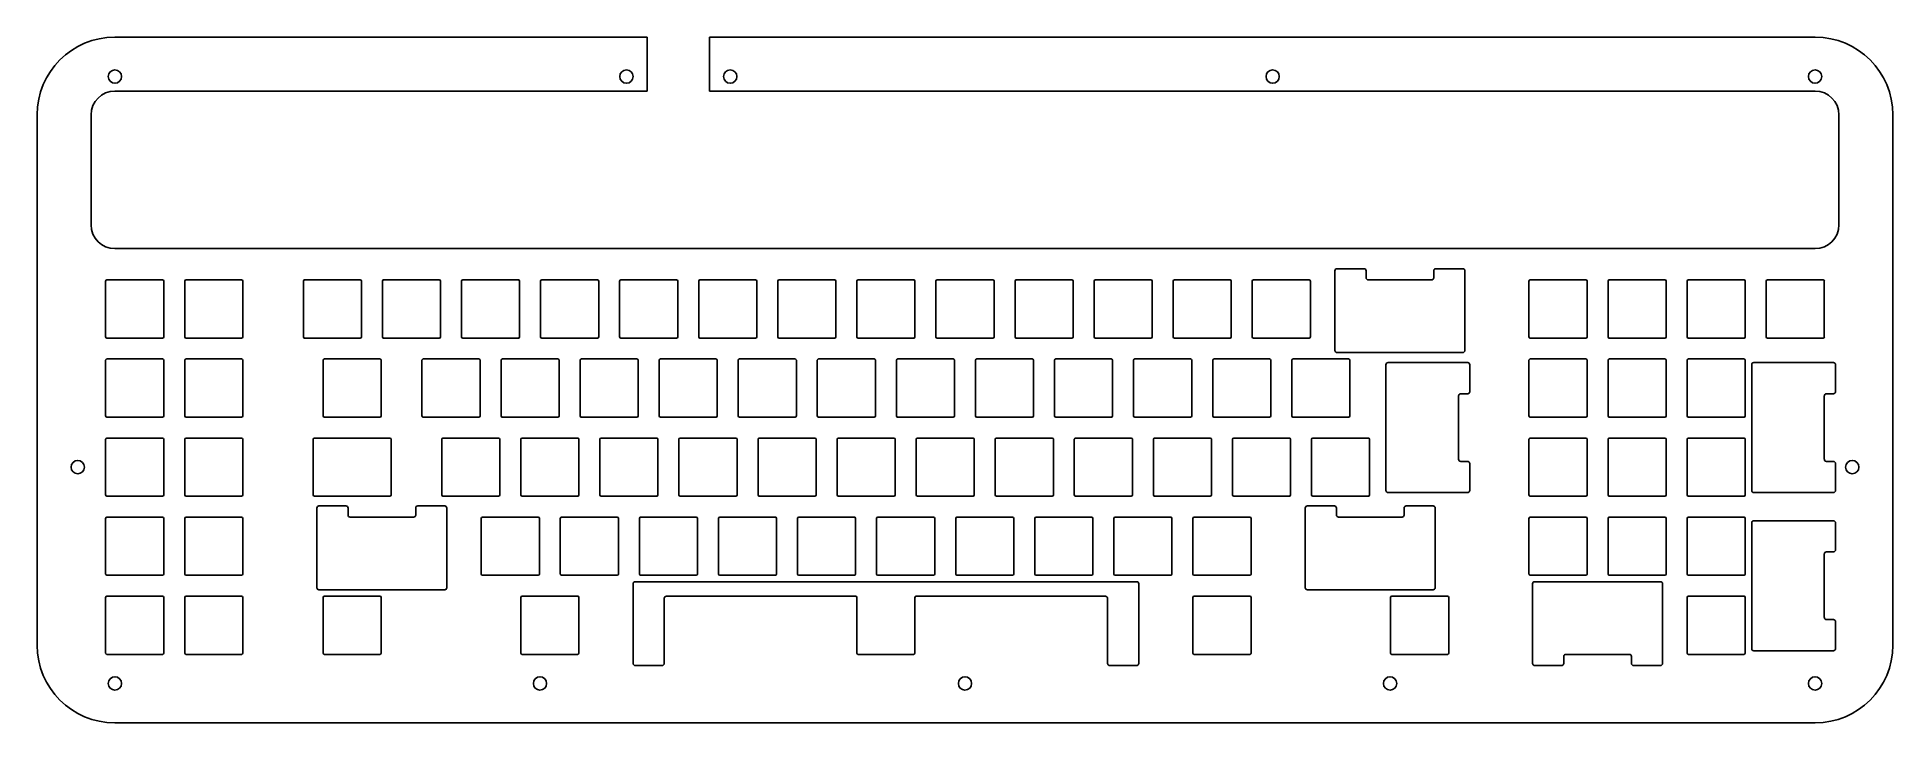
# Model space of a CAD drawing. Extents: x -14 to 433, y -109 to 56.
import ezdxf

# ---------------------------------------------------------------- set-up
doc = ezdxf.new("R2010")
doc.units = 0

msp = doc.modelspace()

# ---------------------------------------------------------------- linework, layer by layer
at = {"layer": '5mm switch plate', "color": 0}
for points in [[(132.99, 55.96), (4.76, 55.96)], [(132.99, 42.96), (132.99, 55.96)], [(147.99, 42.96), (147.99, 55.96)], [(147.99, 55.96), (414.34, 55.96)], [(4.76, 42.96), (132.99, 42.96)], [(147.99, 42.96), (414.34, 42.96)], [(-13.99, 37.21), (-13.99, -90.49)], [(-0.99, 10.75), (-0.99, 37.21)], [(420.09, 10.75), (420.09, 37.21)], [(433.09, -90.49), (433.09, 37.21)], [(414.34, 5), (4.76, 5)], [(4.76, -109.24), (414.34, -109.24)]]:
    msp.add_lwpolyline(points, dxfattribs=at)
for centre, radius, start, end in [((4.76, 37.21), 18.75, 90, -180), ((414.34, 37.21), 18.75, 0, 90), ((4.76, 37.21), 5.75, 90, -180), ((414.34, 37.21), 5.75, 0, 90), ((4.76, 10.75), 5.75, 180, -90), ((414.34, 10.75), 5.75, -90, 0), ((4.76, -90.49), 18.75, -180, -90), ((414.34, -90.49), 18.75, -90, 0)]:
    msp.add_arc(centre, radius, start, end, dxfattribs=at)
at = {"layer": 'backspace', "color": 0}
for points in [[(306.18, -2.02), (306.18, -0.33)], [(306.68, -2.53), (321.98, -2.53)], [(322.48, -2.02), (322.48, -0.33)], [(299.18, -20.03), (329.48, -20.03)]]:
    msp.add_lwpolyline(points, dxfattribs=at)
at = {"layer": 'capslock', "color": 0}
for points in [[(52.53, -54.33), (52.53, -40.93)], [(52.83, -40.62), (70.99, -40.62)], [(71.29, -40.93), (71.29, -54.33)], [(70.99, -54.62), (52.83, -54.62)]]:
    msp.add_lwpolyline(points, dxfattribs=at)
for centre, start, end in [((52.83, -40.93), 90, -180), ((70.99, -40.93), 0, 90), ((52.83, -54.33), -180, -90), ((70.99, -54.33), -90, 0)]:
    msp.add_arc(centre, 0.3, start, end, dxfattribs=at)
at = {"layer": 'enter', "color": 0}
for points in [[(310.97, -22.95), (310.97, -53.25)], [(328.47, -30.45), (328.47, -45.75)], [(328.97, -29.95), (330.67, -29.95)], [(328.97, -46.25), (330.67, -46.25)]]:
    msp.add_lwpolyline(points, dxfattribs=at)
at = {"layer": 'enter001', "color": 0}
for points in [[(399.08, -61.05), (399.08, -91.35)], [(416.57, -68.55), (416.57, -83.85)], [(417.08, -68.05), (418.78, -68.05)], [(417.08, -84.35), (418.78, -84.35)]]:
    msp.add_lwpolyline(points, dxfattribs=at)
at = {"layer": 'Group', "color": 0}
for points in [[(2.52, -16.23), (2.52, -2.83)], [(2.82, -2.53), (16.22, -2.53)], [(16.52, -2.83), (16.52, -16.23)], [(16.22, -16.53), (2.82, -16.53)]]:
    msp.add_lwpolyline(points, dxfattribs=at)
for centre, start, end in [((2.82, -2.83), 90, -180), ((16.22, -2.83), 0, 90), ((2.82, -16.23), -180, -90), ((16.22, -16.23), -90, 0)]:
    msp.add_arc(centre, 0.3, start, end, dxfattribs=at)
at = {"layer": 'Group002', "color": 0}
for points in [[(21.57, -16.23), (21.57, -2.83)], [(21.88, -2.53), (35.27, -2.53)], [(35.58, -2.83), (35.58, -16.23)], [(35.27, -16.53), (21.88, -16.53)]]:
    msp.add_lwpolyline(points, dxfattribs=at)
for centre, start, end in [((21.88, -2.83), 90, -180), ((35.27, -2.83), 0, 90), ((21.88, -16.23), -180, -90), ((35.27, -16.23), -90, 0)]:
    msp.add_arc(centre, 0.3, start, end, dxfattribs=at)
at = {"layer": 'Group003', "color": 0}
for points in [[(2.52, -35.27), (2.52, -21.88)], [(2.82, -21.57), (16.22, -21.57)], [(16.52, -21.88), (16.52, -35.27)], [(16.22, -35.58), (2.82, -35.58)]]:
    msp.add_lwpolyline(points, dxfattribs=at)
for centre, start, end in [((2.82, -21.88), 90, -180), ((16.22, -21.88), 0, 90), ((2.82, -35.27), -180, -90), ((16.22, -35.27), -90, 0)]:
    msp.add_arc(centre, 0.3, start, end, dxfattribs=at)
at = {"layer": 'Group004', "color": 0}
for points in [[(21.57, -35.27), (21.57, -21.88)], [(21.88, -21.57), (35.27, -21.57)], [(35.58, -21.88), (35.58, -35.27)], [(35.27, -35.58), (21.88, -35.58)]]:
    msp.add_lwpolyline(points, dxfattribs=at)
for centre, start, end in [((21.88, -21.88), 90, -180), ((35.27, -21.88), 0, 90), ((21.88, -35.27), -180, -90), ((35.27, -35.27), -90, 0)]:
    msp.add_arc(centre, 0.3, start, end, dxfattribs=at)
at = {"layer": 'Group005', "color": 0}
for points in [[(2.52, -54.33), (2.52, -40.93)], [(2.82, -40.62), (16.22, -40.62)], [(16.52, -40.93), (16.52, -54.33)], [(16.22, -54.62), (2.82, -54.62)]]:
    msp.add_lwpolyline(points, dxfattribs=at)
for centre, start, end in [((2.82, -40.93), 90, -180), ((16.22, -40.93), 0, 90), ((2.82, -54.33), -180, -90), ((16.22, -54.33), -90, 0)]:
    msp.add_arc(centre, 0.3, start, end, dxfattribs=at)
at = {"layer": 'Group006', "color": 0}
for points in [[(21.57, -54.33), (21.57, -40.93)], [(21.88, -40.62), (35.27, -40.62)], [(35.58, -40.93), (35.58, -54.33)], [(35.27, -54.62), (21.88, -54.62)]]:
    msp.add_lwpolyline(points, dxfattribs=at)
for centre, start, end in [((21.88, -40.93), 90, -180), ((35.27, -40.93), 0, 90), ((21.88, -54.33), -180, -90), ((35.27, -54.33), -90, 0)]:
    msp.add_arc(centre, 0.3, start, end, dxfattribs=at)
at = {"layer": 'Group007', "color": 0}
for points in [[(2.52, -73.38), (2.52, -59.98)], [(2.82, -59.68), (16.22, -59.68)], [(16.52, -59.98), (16.52, -73.38)], [(16.22, -73.68), (2.82, -73.68)]]:
    msp.add_lwpolyline(points, dxfattribs=at)
for centre, start, end in [((2.82, -59.98), 90, -180), ((16.22, -59.98), 0, 90), ((2.82, -73.38), -180, -90), ((16.22, -73.38), -90, 0)]:
    msp.add_arc(centre, 0.3, start, end, dxfattribs=at)
at = {"layer": 'Group008', "color": 0}
for points in [[(21.57, -73.38), (21.57, -59.98)], [(21.88, -59.68), (35.27, -59.68)], [(35.58, -59.98), (35.58, -73.38)], [(35.27, -73.68), (21.88, -73.68)]]:
    msp.add_lwpolyline(points, dxfattribs=at)
for centre, start, end in [((21.88, -59.98), 90, -180), ((35.27, -59.98), 0, 90), ((21.88, -73.38), -180, -90), ((35.27, -73.38), -90, 0)]:
    msp.add_arc(centre, 0.3, start, end, dxfattribs=at)
at = {"layer": 'Group009', "color": 0}
for points in [[(2.52, -92.43), (2.52, -79.03)], [(2.82, -78.73), (16.22, -78.73)], [(16.52, -79.03), (16.52, -92.43)], [(16.22, -92.73), (2.82, -92.73)]]:
    msp.add_lwpolyline(points, dxfattribs=at)
for centre, start, end in [((2.82, -79.03), 90, -180), ((16.22, -79.03), 0, 90), ((2.82, -92.43), -180, -90), ((16.22, -92.43), -90, 0)]:
    msp.add_arc(centre, 0.3, start, end, dxfattribs=at)
at = {"layer": 'Group010', "color": 0}
for points in [[(21.57, -92.43), (21.57, -79.03)], [(21.88, -78.73), (35.27, -78.73)], [(35.58, -79.03), (35.58, -92.43)], [(35.27, -92.73), (21.88, -92.73)]]:
    msp.add_lwpolyline(points, dxfattribs=at)
for centre, start, end in [((21.88, -79.03), 90, -180), ((35.27, -79.03), 0, 90), ((21.88, -92.43), -180, -90), ((35.27, -92.43), -90, 0)]:
    msp.add_arc(centre, 0.3, start, end, dxfattribs=at)
at = {"layer": 'Group012', "color": 0}
for points in [[(50.15, -16.23), (50.15, -2.83)], [(50.45, -2.53), (63.85, -2.53)], [(64.15, -2.83), (64.15, -16.23)], [(63.85, -16.53), (50.45, -16.53)]]:
    msp.add_lwpolyline(points, dxfattribs=at)
for centre, start, end in [((50.45, -2.83), 90, -180), ((63.85, -2.83), 0, 90), ((50.45, -16.23), -180, -90), ((63.85, -16.23), -90, 0)]:
    msp.add_arc(centre, 0.3, start, end, dxfattribs=at)
at = {"layer": 'Group013', "color": 0}
for points in [[(69.2, -16.23), (69.2, -2.83)], [(69.5, -2.53), (82.9, -2.53)], [(83.2, -2.83), (83.2, -16.23)], [(82.9, -16.53), (69.5, -16.53)]]:
    msp.add_lwpolyline(points, dxfattribs=at)
for centre, start, end in [((69.5, -2.83), 90, -180), ((82.9, -2.83), 0, 90), ((69.5, -16.23), -180, -90), ((82.9, -16.23), -90, 0)]:
    msp.add_arc(centre, 0.3, start, end, dxfattribs=at)
at = {"layer": 'Group014', "color": 0}
for points in [[(88.25, -16.23), (88.25, -2.83)], [(88.55, -2.53), (101.95, -2.53)], [(102.25, -2.83), (102.25, -16.23)], [(101.95, -16.53), (88.55, -16.53)]]:
    msp.add_lwpolyline(points, dxfattribs=at)
for centre, start, end in [((88.55, -2.83), 90, -180), ((101.95, -2.83), 0, 90), ((88.55, -16.23), -180, -90), ((101.95, -16.23), -90, 0)]:
    msp.add_arc(centre, 0.3, start, end, dxfattribs=at)
at = {"layer": 'Group015', "color": 0}
for points in [[(107.3, -16.23), (107.3, -2.83)], [(107.6, -2.53), (121, -2.53)], [(121.3, -2.83), (121.3, -16.23)], [(121, -16.53), (107.6, -16.53)]]:
    msp.add_lwpolyline(points, dxfattribs=at)
for centre, start, end in [((107.6, -2.83), 90, -180), ((121, -2.83), 0, 90), ((107.6, -16.23), -180, -90), ((121, -16.23), -90, 0)]:
    msp.add_arc(centre, 0.3, start, end, dxfattribs=at)
at = {"layer": 'Group016', "color": 0}
for points in [[(126.35, -16.23), (126.35, -2.83)], [(126.65, -2.53), (140.05, -2.53)], [(140.35, -2.83), (140.35, -16.23)], [(140.05, -16.53), (126.65, -16.53)]]:
    msp.add_lwpolyline(points, dxfattribs=at)
for centre, start, end in [((126.65, -2.83), 90, -180), ((140.05, -2.83), 0, 90), ((126.65, -16.23), -180, -90), ((140.05, -16.23), -90, 0)]:
    msp.add_arc(centre, 0.3, start, end, dxfattribs=at)
at = {"layer": 'Group017', "color": 0}
for points in [[(145.4, -16.23), (145.4, -2.83)], [(145.7, -2.53), (159.1, -2.53)], [(159.4, -2.83), (159.4, -16.23)], [(159.1, -16.53), (145.7, -16.53)]]:
    msp.add_lwpolyline(points, dxfattribs=at)
for centre, start, end in [((145.7, -2.83), 90, -180), ((159.1, -2.83), 0, 90), ((145.7, -16.23), -180, -90), ((159.1, -16.23), -90, 0)]:
    msp.add_arc(centre, 0.3, start, end, dxfattribs=at)
at = {"layer": 'Group018', "color": 0}
for points in [[(164.45, -16.23), (164.45, -2.83)], [(164.75, -2.53), (178.15, -2.53)], [(178.45, -2.83), (178.45, -16.23)], [(178.15, -16.53), (164.75, -16.53)]]:
    msp.add_lwpolyline(points, dxfattribs=at)
for centre, start, end in [((164.75, -2.83), 90, -180), ((178.15, -2.83), 0, 90), ((164.75, -16.23), -180, -90), ((178.15, -16.23), -90, 0)]:
    msp.add_arc(centre, 0.3, start, end, dxfattribs=at)
at = {"layer": 'Group019', "color": 0}
for points in [[(183.5, -16.23), (183.5, -2.83)], [(183.8, -2.53), (197.2, -2.53)], [(197.5, -2.83), (197.5, -16.23)], [(197.2, -16.53), (183.8, -16.53)]]:
    msp.add_lwpolyline(points, dxfattribs=at)
for centre, start, end in [((183.8, -2.83), 90, -180), ((197.2, -2.83), 0, 90), ((183.8, -16.23), -180, -90), ((197.2, -16.23), -90, 0)]:
    msp.add_arc(centre, 0.3, start, end, dxfattribs=at)
at = {"layer": 'Group020', "color": 0}
for points in [[(202.55, -16.23), (202.55, -2.83)], [(202.85, -2.53), (216.25, -2.53)], [(216.55, -2.83), (216.55, -16.23)], [(216.25, -16.53), (202.85, -16.53)]]:
    msp.add_lwpolyline(points, dxfattribs=at)
for centre, start, end in [((202.85, -2.83), 90, -180), ((216.25, -2.83), 0, 90), ((202.85, -16.23), -180, -90), ((216.25, -16.23), -90, 0)]:
    msp.add_arc(centre, 0.3, start, end, dxfattribs=at)
at = {"layer": 'Group021', "color": 0}
for points in [[(221.6, -16.23), (221.6, -2.83)], [(221.9, -2.53), (235.3, -2.53)], [(235.6, -2.83), (235.6, -16.23)], [(235.3, -16.53), (221.9, -16.53)]]:
    msp.add_lwpolyline(points, dxfattribs=at)
for centre, start, end in [((221.9, -2.83), 90, -180), ((235.3, -2.83), 0, 90), ((221.9, -16.23), -180, -90), ((235.3, -16.23), -90, 0)]:
    msp.add_arc(centre, 0.3, start, end, dxfattribs=at)
at = {"layer": 'Group022', "color": 0}
for points in [[(240.65, -16.23), (240.65, -2.83)], [(240.95, -2.53), (254.35, -2.53)], [(254.65, -2.83), (254.65, -16.23)], [(254.35, -16.53), (240.95, -16.53)]]:
    msp.add_lwpolyline(points, dxfattribs=at)
for centre, start, end in [((240.95, -2.83), 90, -180), ((254.35, -2.83), 0, 90), ((240.95, -16.23), -180, -90), ((254.35, -16.23), -90, 0)]:
    msp.add_arc(centre, 0.3, start, end, dxfattribs=at)
at = {"layer": 'Group023', "color": 0}
for points in [[(259.7, -16.23), (259.7, -2.83)], [(260, -2.53), (273.4, -2.53)], [(273.7, -2.83), (273.7, -16.23)], [(273.4, -16.53), (260, -16.53)]]:
    msp.add_lwpolyline(points, dxfattribs=at)
for centre, start, end in [((260, -2.83), 90, -180), ((273.4, -2.83), 0, 90), ((260, -16.23), -180, -90), ((273.4, -16.23), -90, 0)]:
    msp.add_arc(centre, 0.3, start, end, dxfattribs=at)
at = {"layer": 'Group024', "color": 0}
for points in [[(278.75, -16.23), (278.75, -2.83)], [(279.05, -2.53), (292.45, -2.53)], [(292.75, -2.83), (292.75, -16.23)], [(292.45, -16.53), (279.05, -16.53)]]:
    msp.add_lwpolyline(points, dxfattribs=at)
for centre, start, end in [((279.05, -2.83), 90, -180), ((292.45, -2.83), 0, 90), ((279.05, -16.23), -180, -90), ((292.45, -16.23), -90, 0)]:
    msp.add_arc(centre, 0.3, start, end, dxfattribs=at)
at = {"layer": 'Group028', "color": 0}
for points in [[(54.91, -35.27), (54.91, -21.88)], [(55.21, -21.57), (68.61, -21.57)], [(68.91, -21.88), (68.91, -35.27)], [(68.61, -35.58), (55.21, -35.58)]]:
    msp.add_lwpolyline(points, dxfattribs=at)
for centre, start, end in [((55.21, -21.88), 90, -180), ((68.61, -21.88), 0, 90), ((55.21, -35.27), -180, -90), ((68.61, -35.27), -90, 0)]:
    msp.add_arc(centre, 0.3, start, end, dxfattribs=at)
at = {"layer": 'Group029', "color": 0}
for points in [[(78.72, -35.27), (78.72, -21.88)], [(79.03, -21.57), (92.42, -21.57)], [(92.73, -21.88), (92.73, -35.27)], [(92.42, -35.58), (79.03, -35.58)]]:
    msp.add_lwpolyline(points, dxfattribs=at)
for centre, start, end in [((79.03, -21.88), 90, -180), ((92.42, -21.88), 0, 90), ((79.03, -35.27), -180, -90), ((92.42, -35.27), -90, 0)]:
    msp.add_arc(centre, 0.3, start, end, dxfattribs=at)
at = {"layer": 'Group030', "color": 0}
for points in [[(97.77, -35.27), (97.77, -21.88)], [(98.08, -21.57), (111.47, -21.57)], [(111.78, -21.88), (111.78, -35.27)], [(111.47, -35.58), (98.08, -35.58)]]:
    msp.add_lwpolyline(points, dxfattribs=at)
for centre, start, end in [((98.08, -21.88), 90, -180), ((111.47, -21.88), 0, 90), ((98.08, -35.27), -180, -90), ((111.47, -35.27), -90, 0)]:
    msp.add_arc(centre, 0.3, start, end, dxfattribs=at)
at = {"layer": 'Group031', "color": 0}
for points in [[(116.82, -35.27), (116.82, -21.88)], [(117.12, -21.57), (130.52, -21.57)], [(130.82, -21.88), (130.82, -35.27)], [(130.52, -35.58), (117.12, -35.58)]]:
    msp.add_lwpolyline(points, dxfattribs=at)
for centre, start, end in [((117.12, -21.88), 90, -180), ((130.52, -21.88), 0, 90), ((117.12, -35.27), -180, -90), ((130.52, -35.27), -90, 0)]:
    msp.add_arc(centre, 0.3, start, end, dxfattribs=at)
at = {"layer": 'Group032', "color": 0}
for points in [[(135.88, -35.27), (135.88, -21.88)], [(136.18, -21.57), (149.57, -21.57)], [(149.88, -21.88), (149.88, -35.27)], [(149.57, -35.58), (136.18, -35.58)]]:
    msp.add_lwpolyline(points, dxfattribs=at)
for centre, start, end in [((136.18, -21.88), 90, -180), ((149.57, -21.88), 0, 90), ((136.18, -35.27), -180, -90), ((149.57, -35.27), -90, 0)]:
    msp.add_arc(centre, 0.3, start, end, dxfattribs=at)
at = {"layer": 'Group033', "color": 0}
for points in [[(154.92, -35.27), (154.92, -21.88)], [(155.22, -21.57), (168.62, -21.57)], [(168.92, -21.88), (168.92, -35.27)], [(168.62, -35.58), (155.22, -35.58)]]:
    msp.add_lwpolyline(points, dxfattribs=at)
for centre, start, end in [((155.22, -21.88), 90, -180), ((168.62, -21.88), 0, 90), ((155.22, -35.27), -180, -90), ((168.62, -35.27), -90, 0)]:
    msp.add_arc(centre, 0.3, start, end, dxfattribs=at)
at = {"layer": 'Group034', "color": 0}
for points in [[(173.97, -35.27), (173.97, -21.88)], [(174.27, -21.57), (187.67, -21.57)], [(187.97, -21.88), (187.97, -35.27)], [(187.67, -35.58), (174.27, -35.58)]]:
    msp.add_lwpolyline(points, dxfattribs=at)
for centre, start, end in [((174.27, -21.88), 90, -180), ((187.67, -21.88), 0, 90), ((174.27, -35.27), -180, -90), ((187.67, -35.27), -90, 0)]:
    msp.add_arc(centre, 0.3, start, end, dxfattribs=at)
at = {"layer": 'Group035', "color": 0}
for points in [[(193.02, -35.27), (193.02, -21.88)], [(193.32, -21.57), (206.72, -21.57)], [(207.02, -21.88), (207.02, -35.27)], [(206.72, -35.58), (193.32, -35.58)]]:
    msp.add_lwpolyline(points, dxfattribs=at)
for centre, start, end in [((193.32, -21.88), 90, -180), ((206.72, -21.88), 0, 90), ((193.32, -35.27), -180, -90), ((206.72, -35.27), -90, 0)]:
    msp.add_arc(centre, 0.3, start, end, dxfattribs=at)
at = {"layer": 'Group036', "color": 0}
for points in [[(212.07, -35.27), (212.07, -21.88)], [(212.37, -21.57), (225.77, -21.57)], [(226.07, -21.88), (226.07, -35.27)], [(225.77, -35.58), (212.37, -35.58)]]:
    msp.add_lwpolyline(points, dxfattribs=at)
for centre, start, end in [((212.37, -21.88), 90, -180), ((225.77, -21.88), 0, 90), ((212.37, -35.27), -180, -90), ((225.77, -35.27), -90, 0)]:
    msp.add_arc(centre, 0.3, start, end, dxfattribs=at)
at = {"layer": 'Group037', "color": 0}
for points in [[(231.12, -35.27), (231.12, -21.88)], [(231.42, -21.57), (244.82, -21.57)], [(245.12, -21.88), (245.12, -35.27)], [(244.82, -35.58), (231.42, -35.58)]]:
    msp.add_lwpolyline(points, dxfattribs=at)
for centre, start, end in [((231.42, -21.88), 90, -180), ((244.82, -21.88), 0, 90), ((231.42, -35.27), -180, -90), ((244.82, -35.27), -90, 0)]:
    msp.add_arc(centre, 0.3, start, end, dxfattribs=at)
at = {"layer": 'Group038', "color": 0}
for points in [[(250.17, -35.27), (250.17, -21.88)], [(250.47, -21.57), (263.87, -21.57)], [(264.17, -21.88), (264.17, -35.27)], [(263.87, -35.58), (250.47, -35.58)]]:
    msp.add_lwpolyline(points, dxfattribs=at)
for centre, start, end in [((250.47, -21.88), 90, -180), ((263.87, -21.88), 0, 90), ((250.47, -35.27), -180, -90), ((263.87, -35.27), -90, 0)]:
    msp.add_arc(centre, 0.3, start, end, dxfattribs=at)
at = {"layer": 'Group039', "color": 0}
for points in [[(269.22, -35.27), (269.22, -21.88)], [(269.52, -21.57), (282.92, -21.57)], [(283.22, -21.88), (283.22, -35.27)], [(282.92, -35.58), (269.52, -35.58)]]:
    msp.add_lwpolyline(points, dxfattribs=at)
for centre, start, end in [((269.52, -21.88), 90, -180), ((282.92, -21.88), 0, 90), ((269.52, -35.27), -180, -90), ((282.92, -35.27), -90, 0)]:
    msp.add_arc(centre, 0.3, start, end, dxfattribs=at)
at = {"layer": 'Group040', "color": 0}
for points in [[(288.27, -35.27), (288.27, -21.88)], [(288.57, -21.57), (301.97, -21.57)], [(302.27, -21.88), (302.27, -35.27)], [(301.97, -35.58), (288.57, -35.58)]]:
    msp.add_lwpolyline(points, dxfattribs=at)
for centre, start, end in [((288.57, -21.88), 90, -180), ((301.97, -21.88), 0, 90), ((288.57, -35.27), -180, -90), ((301.97, -35.27), -90, 0)]:
    msp.add_arc(centre, 0.3, start, end, dxfattribs=at)
at = {"layer": 'Group041', "color": 0}
for points in [[(293.04, -54.33), (293.04, -40.93)], [(293.34, -40.62), (306.74, -40.62)], [(307.04, -40.93), (307.04, -54.33)], [(306.74, -54.62), (293.34, -54.62)]]:
    msp.add_lwpolyline(points, dxfattribs=at)
for centre, start, end in [((293.34, -40.93), 90, -180), ((306.74, -40.93), 0, 90), ((293.34, -54.33), -180, -90), ((306.74, -54.33), -90, 0)]:
    msp.add_arc(centre, 0.3, start, end, dxfattribs=at)
at = {"layer": 'Group044', "color": 0}
for points in [[(83.49, -54.33), (83.49, -40.93)], [(83.79, -40.62), (97.19, -40.62)], [(97.49, -40.93), (97.49, -54.33)], [(97.19, -54.62), (83.79, -54.62)]]:
    msp.add_lwpolyline(points, dxfattribs=at)
for centre, start, end in [((83.79, -40.93), 90, -180), ((97.19, -40.93), 0, 90), ((83.79, -54.33), -180, -90), ((97.19, -54.33), -90, 0)]:
    msp.add_arc(centre, 0.3, start, end, dxfattribs=at)
at = {"layer": 'Group045', "color": 0}
for points in [[(102.54, -54.33), (102.54, -40.93)], [(102.84, -40.62), (116.24, -40.62)], [(116.54, -40.93), (116.54, -54.33)], [(116.24, -54.62), (102.84, -54.62)]]:
    msp.add_lwpolyline(points, dxfattribs=at)
for centre, start, end in [((102.84, -40.93), 90, -180), ((116.24, -40.93), 0, 90), ((102.84, -54.33), -180, -90), ((116.24, -54.33), -90, 0)]:
    msp.add_arc(centre, 0.3, start, end, dxfattribs=at)
at = {"layer": 'Group046', "color": 0}
for points in [[(121.59, -54.33), (121.59, -40.93)], [(121.89, -40.62), (135.29, -40.62)], [(135.59, -40.93), (135.59, -54.33)], [(135.29, -54.62), (121.89, -54.62)]]:
    msp.add_lwpolyline(points, dxfattribs=at)
for centre, start, end in [((121.89, -40.93), 90, -180), ((135.29, -40.93), 0, 90), ((121.89, -54.33), -180, -90), ((135.29, -54.33), -90, 0)]:
    msp.add_arc(centre, 0.3, start, end, dxfattribs=at)
at = {"layer": 'Group047', "color": 0}
for points in [[(140.64, -54.33), (140.64, -40.93)], [(140.94, -40.62), (154.34, -40.62)], [(154.64, -40.93), (154.64, -54.33)], [(154.34, -54.62), (140.94, -54.62)]]:
    msp.add_lwpolyline(points, dxfattribs=at)
for centre, start, end in [((140.94, -40.93), 90, -180), ((154.34, -40.93), 0, 90), ((140.94, -54.33), -180, -90), ((154.34, -54.33), -90, 0)]:
    msp.add_arc(centre, 0.3, start, end, dxfattribs=at)
at = {"layer": 'Group048', "color": 0}
for points in [[(159.69, -54.33), (159.69, -40.93)], [(159.99, -40.62), (173.39, -40.62)], [(173.69, -40.93), (173.69, -54.33)], [(173.39, -54.62), (159.99, -54.62)]]:
    msp.add_lwpolyline(points, dxfattribs=at)
for centre, start, end in [((159.99, -40.93), 90, -180), ((173.39, -40.93), 0, 90), ((159.99, -54.33), -180, -90), ((173.39, -54.33), -90, 0)]:
    msp.add_arc(centre, 0.3, start, end, dxfattribs=at)
at = {"layer": 'Group049', "color": 0}
for points in [[(178.74, -54.33), (178.74, -40.93)], [(179.04, -40.62), (192.44, -40.62)], [(192.74, -40.93), (192.74, -54.33)], [(192.44, -54.62), (179.04, -54.62)]]:
    msp.add_lwpolyline(points, dxfattribs=at)
for centre, start, end in [((179.04, -40.93), 90, -180), ((192.44, -40.93), 0, 90), ((179.04, -54.33), -180, -90), ((192.44, -54.33), -90, 0)]:
    msp.add_arc(centre, 0.3, start, end, dxfattribs=at)
at = {"layer": 'Group050', "color": 0}
for points in [[(197.79, -54.33), (197.79, -40.93)], [(198.09, -40.62), (211.49, -40.62)], [(211.79, -40.93), (211.79, -54.33)], [(211.49, -54.62), (198.09, -54.62)]]:
    msp.add_lwpolyline(points, dxfattribs=at)
for centre, start, end in [((198.09, -40.93), 90, -180), ((211.49, -40.93), 0, 90), ((198.09, -54.33), -180, -90), ((211.49, -54.33), -90, 0)]:
    msp.add_arc(centre, 0.3, start, end, dxfattribs=at)
at = {"layer": 'Group051', "color": 0}
for points in [[(216.84, -54.33), (216.84, -40.93)], [(217.14, -40.62), (230.54, -40.62)], [(230.84, -40.93), (230.84, -54.33)], [(230.54, -54.62), (217.14, -54.62)]]:
    msp.add_lwpolyline(points, dxfattribs=at)
for centre, start, end in [((217.14, -40.93), 90, -180), ((230.54, -40.93), 0, 90), ((217.14, -54.33), -180, -90), ((230.54, -54.33), -90, 0)]:
    msp.add_arc(centre, 0.3, start, end, dxfattribs=at)
at = {"layer": 'Group052', "color": 0}
for points in [[(235.89, -54.33), (235.89, -40.93)], [(236.19, -40.62), (249.59, -40.62)], [(249.89, -40.93), (249.89, -54.33)], [(249.59, -54.62), (236.19, -54.62)]]:
    msp.add_lwpolyline(points, dxfattribs=at)
for centre, start, end in [((236.19, -40.93), 90, -180), ((249.59, -40.93), 0, 90), ((236.19, -54.33), -180, -90), ((249.59, -54.33), -90, 0)]:
    msp.add_arc(centre, 0.3, start, end, dxfattribs=at)
at = {"layer": 'Group053', "color": 0}
for points in [[(254.94, -54.33), (254.94, -40.93)], [(255.24, -40.62), (268.64, -40.62)], [(268.94, -40.93), (268.94, -54.33)], [(268.64, -54.62), (255.24, -54.62)]]:
    msp.add_lwpolyline(points, dxfattribs=at)
for centre, start, end in [((255.24, -40.93), 90, -180), ((268.64, -40.93), 0, 90), ((255.24, -54.33), -180, -90), ((268.64, -54.33), -90, 0)]:
    msp.add_arc(centre, 0.3, start, end, dxfattribs=at)
at = {"layer": 'Group054', "color": 0}
for points in [[(273.99, -54.33), (273.99, -40.93)], [(274.29, -40.62), (287.69, -40.62)], [(287.99, -40.93), (287.99, -54.33)], [(287.69, -54.62), (274.29, -54.62)]]:
    msp.add_lwpolyline(points, dxfattribs=at)
for centre, start, end in [((274.29, -40.93), 90, -180), ((287.69, -40.93), 0, 90), ((274.29, -54.33), -180, -90), ((287.69, -54.33), -90, 0)]:
    msp.add_arc(centre, 0.3, start, end, dxfattribs=at)
at = {"layer": 'Group058', "color": 0}
for points in [[(93.01, -73.38), (93.01, -59.98)], [(93.31, -59.68), (106.71, -59.68)], [(107.01, -59.98), (107.01, -73.38)], [(106.71, -73.68), (93.31, -73.68)]]:
    msp.add_lwpolyline(points, dxfattribs=at)
for centre, start, end in [((93.31, -59.98), 90, -180), ((106.71, -59.98), 0, 90), ((93.31, -73.38), -180, -90), ((106.71, -73.38), -90, 0)]:
    msp.add_arc(centre, 0.3, start, end, dxfattribs=at)
at = {"layer": 'Group059', "color": 0}
for points in [[(112.06, -73.38), (112.06, -59.98)], [(112.36, -59.68), (125.76, -59.68)], [(126.06, -59.98), (126.06, -73.38)], [(125.76, -73.68), (112.36, -73.68)]]:
    msp.add_lwpolyline(points, dxfattribs=at)
for centre, start, end in [((112.36, -59.98), 90, -180), ((125.76, -59.98), 0, 90), ((112.36, -73.38), -180, -90), ((125.76, -73.38), -90, 0)]:
    msp.add_arc(centre, 0.3, start, end, dxfattribs=at)
at = {"layer": 'Group060', "color": 0}
for points in [[(131.11, -73.38), (131.11, -59.98)], [(131.41, -59.68), (144.81, -59.68)], [(145.11, -59.98), (145.11, -73.38)], [(144.81, -73.68), (131.41, -73.68)]]:
    msp.add_lwpolyline(points, dxfattribs=at)
for centre, start, end in [((131.41, -59.98), 90, -180), ((144.81, -59.98), 0, 90), ((131.41, -73.38), -180, -90), ((144.81, -73.38), -90, 0)]:
    msp.add_arc(centre, 0.3, start, end, dxfattribs=at)
at = {"layer": 'Group061', "color": 0}
for points in [[(150.16, -73.38), (150.16, -59.98)], [(150.46, -59.68), (163.86, -59.68)], [(164.16, -59.98), (164.16, -73.38)], [(163.86, -73.68), (150.46, -73.68)]]:
    msp.add_lwpolyline(points, dxfattribs=at)
for centre, start, end in [((150.46, -59.98), 90, -180), ((163.86, -59.98), 0, 90), ((150.46, -73.38), -180, -90), ((163.86, -73.38), -90, 0)]:
    msp.add_arc(centre, 0.3, start, end, dxfattribs=at)
at = {"layer": 'Group062', "color": 0}
for points in [[(169.21, -73.38), (169.21, -59.98)], [(169.51, -59.68), (182.91, -59.68)], [(183.21, -59.98), (183.21, -73.38)], [(182.91, -73.68), (169.51, -73.68)]]:
    msp.add_lwpolyline(points, dxfattribs=at)
for centre, start, end in [((169.51, -59.98), 90, -180), ((182.91, -59.98), 0, 90), ((169.51, -73.38), -180, -90), ((182.91, -73.38), -90, 0)]:
    msp.add_arc(centre, 0.3, start, end, dxfattribs=at)
at = {"layer": 'Group063', "color": 0}
for points in [[(188.26, -73.38), (188.26, -59.98)], [(188.56, -59.68), (201.96, -59.68)], [(202.26, -59.98), (202.26, -73.38)], [(201.96, -73.68), (188.56, -73.68)]]:
    msp.add_lwpolyline(points, dxfattribs=at)
for centre, start, end in [((188.56, -59.98), 90, -180), ((201.96, -59.98), 0, 90), ((188.56, -73.38), -180, -90), ((201.96, -73.38), -90, 0)]:
    msp.add_arc(centre, 0.3, start, end, dxfattribs=at)
at = {"layer": 'Group064', "color": 0}
for points in [[(207.31, -73.38), (207.31, -59.98)], [(207.61, -59.68), (221.01, -59.68)], [(221.31, -59.98), (221.31, -73.38)], [(221.01, -73.68), (207.61, -73.68)]]:
    msp.add_lwpolyline(points, dxfattribs=at)
for centre, start, end in [((207.61, -59.98), 90, -180), ((221.01, -59.98), 0, 90), ((207.61, -73.38), -180, -90), ((221.01, -73.38), -90, 0)]:
    msp.add_arc(centre, 0.3, start, end, dxfattribs=at)
at = {"layer": 'Group065', "color": 0}
for points in [[(226.36, -73.38), (226.36, -59.98)], [(226.66, -59.68), (240.06, -59.68)], [(240.36, -59.98), (240.36, -73.38)], [(240.06, -73.68), (226.66, -73.68)]]:
    msp.add_lwpolyline(points, dxfattribs=at)
for centre, start, end in [((226.66, -59.98), 90, -180), ((240.06, -59.98), 0, 90), ((226.66, -73.38), -180, -90), ((240.06, -73.38), -90, 0)]:
    msp.add_arc(centre, 0.3, start, end, dxfattribs=at)
at = {"layer": 'Group066', "color": 0}
for points in [[(245.41, -73.38), (245.41, -59.98)], [(245.71, -59.68), (259.11, -59.68)], [(259.41, -59.98), (259.41, -73.38)], [(259.11, -73.68), (245.71, -73.68)]]:
    msp.add_lwpolyline(points, dxfattribs=at)
for centre, start, end in [((245.71, -59.98), 90, -180), ((259.11, -59.98), 0, 90), ((245.71, -73.38), -180, -90), ((259.11, -73.38), -90, 0)]:
    msp.add_arc(centre, 0.3, start, end, dxfattribs=at)
at = {"layer": 'Group067', "color": 0}
for points in [[(264.46, -73.38), (264.46, -59.98)], [(264.76, -59.68), (278.16, -59.68)], [(278.46, -59.98), (278.46, -73.38)], [(278.16, -73.68), (264.76, -73.68)]]:
    msp.add_lwpolyline(points, dxfattribs=at)
for centre, start, end in [((264.76, -59.98), 90, -180), ((278.16, -59.98), 0, 90), ((264.76, -73.38), -180, -90), ((278.16, -73.38), -90, 0)]:
    msp.add_arc(centre, 0.3, start, end, dxfattribs=at)
at = {"layer": 'Group070', "color": 0}
for points in [[(54.91, -92.43), (54.91, -79.03)], [(55.21, -78.73), (68.61, -78.73)], [(68.91, -79.03), (68.91, -92.43)], [(68.61, -92.73), (55.21, -92.73)]]:
    msp.add_lwpolyline(points, dxfattribs=at)
for centre, start, end in [((55.21, -79.03), 90, -180), ((68.61, -79.03), 0, 90), ((55.21, -92.43), -180, -90), ((68.61, -92.43), -90, 0)]:
    msp.add_arc(centre, 0.3, start, end, dxfattribs=at)
at = {"layer": 'Group071', "color": 0}
for points in [[(102.54, -92.43), (102.54, -79.03)], [(102.84, -78.73), (116.24, -78.73)], [(116.54, -79.03), (116.54, -92.43)], [(116.24, -92.73), (102.84, -92.73)]]:
    msp.add_lwpolyline(points, dxfattribs=at)
for centre, start, end in [((102.84, -79.03), 90, -180), ((116.24, -79.03), 0, 90), ((102.84, -92.43), -180, -90), ((116.24, -92.43), -90, 0)]:
    msp.add_arc(centre, 0.3, start, end, dxfattribs=at)
at = {"layer": 'Group073', "color": 0}
for points in [[(264.46, -92.43), (264.46, -79.03)], [(264.76, -78.73), (278.16, -78.73)], [(278.46, -79.03), (278.46, -92.43)], [(278.16, -92.73), (264.76, -92.73)]]:
    msp.add_lwpolyline(points, dxfattribs=at)
for centre, start, end in [((264.76, -79.03), 90, -180), ((278.16, -79.03), 0, 90), ((264.76, -92.43), -180, -90), ((278.16, -92.43), -90, 0)]:
    msp.add_arc(centre, 0.3, start, end, dxfattribs=at)
at = {"layer": 'Group074', "color": 0}
for points in [[(312.09, -92.43), (312.09, -79.03)], [(312.39, -78.73), (325.79, -78.73)], [(326.09, -79.03), (326.09, -92.43)], [(325.79, -92.73), (312.39, -92.73)]]:
    msp.add_lwpolyline(points, dxfattribs=at)
for centre, start, end in [((312.39, -79.03), 90, -180), ((325.79, -79.03), 0, 90), ((312.39, -92.43), -180, -90), ((325.79, -92.43), -90, 0)]:
    msp.add_arc(centre, 0.3, start, end, dxfattribs=at)
at = {"layer": 'Group076', "color": 0}
for points in [[(345.42, -16.23), (345.42, -2.83)], [(345.72, -2.53), (359.12, -2.53)], [(359.42, -2.83), (359.42, -16.23)], [(359.12, -16.53), (345.72, -16.53)]]:
    msp.add_lwpolyline(points, dxfattribs=at)
for centre, start, end in [((345.72, -2.83), 90, -180), ((359.12, -2.83), 0, 90), ((345.72, -16.23), -180, -90), ((359.12, -16.23), -90, 0)]:
    msp.add_arc(centre, 0.3, start, end, dxfattribs=at)
at = {"layer": 'Group077', "color": 0}
for points in [[(364.47, -16.23), (364.47, -2.83)], [(364.77, -2.53), (378.18, -2.53)], [(378.47, -2.83), (378.47, -16.23)], [(378.18, -16.53), (364.77, -16.53)]]:
    msp.add_lwpolyline(points, dxfattribs=at)
for centre, start, end in [((364.77, -2.83), 90, -180), ((378.18, -2.83), 0, 90), ((364.77, -16.23), -180, -90), ((378.18, -16.23), -90, 0)]:
    msp.add_arc(centre, 0.3, start, end, dxfattribs=at)
at = {"layer": 'Group078', "color": 0}
for points in [[(383.52, -16.23), (383.52, -2.83)], [(383.82, -2.53), (397.23, -2.53)], [(397.52, -2.83), (397.52, -16.23)], [(397.23, -16.53), (383.82, -16.53)]]:
    msp.add_lwpolyline(points, dxfattribs=at)
for centre, start, end in [((383.82, -2.83), 90, -180), ((397.23, -2.83), 0, 90), ((383.82, -16.23), -180, -90), ((397.23, -16.23), -90, 0)]:
    msp.add_arc(centre, 0.3, start, end, dxfattribs=at)
at = {"layer": 'Group079', "color": 0}
for points in [[(402.57, -16.23), (402.57, -2.83)], [(402.88, -2.53), (416.28, -2.53)], [(416.57, -2.83), (416.57, -16.23)], [(416.28, -16.53), (402.88, -16.53)]]:
    msp.add_lwpolyline(points, dxfattribs=at)
for centre, start, end in [((402.88, -2.83), 90, -180), ((416.28, -2.83), 0, 90), ((402.88, -16.23), -180, -90), ((416.28, -16.23), -90, 0)]:
    msp.add_arc(centre, 0.3, start, end, dxfattribs=at)
at = {"layer": 'Group081', "color": 0}
for points in [[(345.42, -35.27), (345.42, -21.88)], [(345.72, -21.57), (359.12, -21.57)], [(359.42, -21.88), (359.42, -35.27)], [(359.12, -35.58), (345.72, -35.58)]]:
    msp.add_lwpolyline(points, dxfattribs=at)
for centre, start, end in [((345.72, -21.88), 90, -180), ((359.12, -21.88), 0, 90), ((345.72, -35.27), -180, -90), ((359.12, -35.27), -90, 0)]:
    msp.add_arc(centre, 0.3, start, end, dxfattribs=at)
at = {"layer": 'Group082', "color": 0}
for points in [[(364.47, -35.27), (364.47, -21.88)], [(364.77, -21.57), (378.18, -21.57)], [(378.47, -21.88), (378.47, -35.27)], [(378.18, -35.58), (364.77, -35.58)]]:
    msp.add_lwpolyline(points, dxfattribs=at)
for centre, start, end in [((364.77, -21.88), 90, -180), ((378.18, -21.88), 0, 90), ((364.77, -35.27), -180, -90), ((378.18, -35.27), -90, 0)]:
    msp.add_arc(centre, 0.3, start, end, dxfattribs=at)
at = {"layer": 'Group083', "color": 0}
for points in [[(383.52, -35.27), (383.52, -21.88)], [(383.82, -21.57), (397.23, -21.57)], [(397.52, -21.88), (397.52, -35.27)], [(397.23, -35.58), (383.82, -35.58)]]:
    msp.add_lwpolyline(points, dxfattribs=at)
for centre, start, end in [((383.82, -21.88), 90, -180), ((397.23, -21.88), 0, 90), ((383.82, -35.27), -180, -90), ((397.23, -35.27), -90, 0)]:
    msp.add_arc(centre, 0.3, start, end, dxfattribs=at)
at = {"layer": 'Group086', "color": 0}
for points in [[(345.42, -54.33), (345.42, -40.93)], [(345.72, -40.62), (359.12, -40.62)], [(359.42, -40.93), (359.42, -54.33)], [(359.12, -54.62), (345.72, -54.62)]]:
    msp.add_lwpolyline(points, dxfattribs=at)
for centre, start, end in [((345.72, -40.93), 90, -180), ((359.12, -40.93), 0, 90), ((345.72, -54.33), -180, -90), ((359.12, -54.33), -90, 0)]:
    msp.add_arc(centre, 0.3, start, end, dxfattribs=at)
at = {"layer": 'Group089', "color": 0}
for points in [[(364.47, -54.33), (364.47, -40.93)], [(364.77, -40.62), (378.18, -40.62)], [(378.47, -40.93), (378.47, -54.33)], [(378.18, -54.62), (364.77, -54.62)]]:
    msp.add_lwpolyline(points, dxfattribs=at)
for centre, start, end in [((364.77, -40.93), 90, -180), ((378.18, -40.93), 0, 90), ((364.77, -54.33), -180, -90), ((378.18, -54.33), -90, 0)]:
    msp.add_arc(centre, 0.3, start, end, dxfattribs=at)
at = {"layer": 'Group090', "color": 0}
for points in [[(383.52, -54.33), (383.52, -40.93)], [(383.82, -40.62), (397.23, -40.62)], [(397.52, -40.93), (397.52, -54.33)], [(397.23, -54.62), (383.82, -54.62)]]:
    msp.add_lwpolyline(points, dxfattribs=at)
for centre, start, end in [((383.82, -40.93), 90, -180), ((397.23, -40.93), 0, 90), ((383.82, -54.33), -180, -90), ((397.23, -54.33), -90, 0)]:
    msp.add_arc(centre, 0.3, start, end, dxfattribs=at)
at = {"layer": 'Group091', "color": 0}
for points in [[(345.42, -73.38), (345.42, -59.98)], [(345.72, -59.68), (359.12, -59.68)], [(359.42, -59.98), (359.42, -73.38)], [(359.12, -73.68), (345.72, -73.68)]]:
    msp.add_lwpolyline(points, dxfattribs=at)
for centre, start, end in [((345.72, -59.98), 90, -180), ((359.12, -59.98), 0, 90), ((345.72, -73.38), -180, -90), ((359.12, -73.38), -90, 0)]:
    msp.add_arc(centre, 0.3, start, end, dxfattribs=at)
at = {"layer": 'Group092', "color": 0}
for points in [[(383.52, -73.38), (383.52, -59.98)], [(383.82, -59.68), (397.23, -59.68)], [(397.52, -59.98), (397.52, -73.38)], [(397.23, -73.68), (383.82, -73.68)]]:
    msp.add_lwpolyline(points, dxfattribs=at)
for centre, start, end in [((383.82, -59.98), 90, -180), ((397.23, -59.98), 0, 90), ((383.82, -73.38), -180, -90), ((397.23, -73.38), -90, 0)]:
    msp.add_arc(centre, 0.3, start, end, dxfattribs=at)
at = {"layer": 'Group095', "color": 0}
for points in [[(364.47, -73.38), (364.47, -59.98)], [(364.77, -59.68), (378.18, -59.68)], [(378.47, -59.98), (378.47, -73.38)], [(378.18, -73.68), (364.77, -73.68)]]:
    msp.add_lwpolyline(points, dxfattribs=at)
for centre, start, end in [((364.77, -59.98), 90, -180), ((378.18, -59.98), 0, 90), ((364.77, -73.38), -180, -90), ((378.18, -73.38), -90, 0)]:
    msp.add_arc(centre, 0.3, start, end, dxfattribs=at)
at = {"layer": 'Group099', "color": 0}
for points in [[(377.1, -75.23), (346.8, -75.23)], [(353.8, -93.23), (353.8, -94.93)], [(369.6, -92.73), (354.3, -92.73)], [(370.1, -93.23), (370.1, -94.93)]]:
    msp.add_lwpolyline(points, dxfattribs=at)
at = {"layer": 'Group100', "color": 0}
for points in [[(383.52, -92.43), (383.52, -79.03)], [(383.82, -78.73), (397.23, -78.73)], [(397.52, -79.03), (397.52, -92.43)], [(397.23, -92.73), (383.82, -92.73)]]:
    msp.add_lwpolyline(points, dxfattribs=at)
for centre, start, end in [((383.82, -79.03), 90, -180), ((397.23, -79.03), 0, 90), ((383.82, -92.43), -180, -90), ((397.23, -92.43), -90, 0)]:
    msp.add_arc(centre, 0.3, start, end, dxfattribs=at)
at = {"layer": 'left007', "color": 0}
for points in [[(129.6, -75.73), (129.6, -94.93)], [(137.1, -94.93), (137.1, -79.22)], [(137.6, -78.73), (183.2, -78.73)], [(130.1, -95.43), (136.6, -95.43)]]:
    msp.add_lwpolyline(points, dxfattribs=at)
for centre, start, end in [((130.1, -75.73), 90, -180), ((137.6, -79.22), 90, -180), ((130.1, -94.93), -180, -90), ((136.6, -94.93), -90, 0)]:
    msp.add_arc(centre, 0.5, start, end, dxfattribs=at)
at = {"layer": 'left008', "color": 0}
for points in [[(305.68, 0.17), (299.18, 0.17)], [(298.68, -19.53), (298.68, -0.33)]]:
    msp.add_lwpolyline(points, dxfattribs=at)
for centre, start, end in [((299.18, -0.33), 90, -180), ((305.68, -0.33), 0, 90), ((306.68, -2.02), -180, -90), ((299.18, -19.53), -180, -90)]:
    msp.add_arc(centre, 0.5, start, end, dxfattribs=at)
at = {"layer": 'left009', "color": 0}
for points in [[(311.47, -22.45), (330.67, -22.45)], [(331.17, -29.45), (331.17, -22.95)]]:
    msp.add_lwpolyline(points, dxfattribs=at)
for centre, start, end in [((311.47, -22.95), 90, -180), ((330.67, -22.95), 0, 90), ((328.97, -30.45), 90, -180), ((330.67, -29.45), -90, 0)]:
    msp.add_arc(centre, 0.5, start, end, dxfattribs=at)
at = {"layer": 'left010', "color": 0}
for points in [[(291.53, -76.68), (291.53, -57.48)], [(298.53, -56.98), (292.03, -56.98)]]:
    msp.add_lwpolyline(points, dxfattribs=at)
for centre, start, end in [((292.03, -57.48), 90, -180), ((298.53, -57.48), 0, 90), ((299.53, -59.17), -180, -90), ((292.03, -76.68), -180, -90)]:
    msp.add_arc(centre, 0.5, start, end, dxfattribs=at)
at = {"layer": 'left011', "color": 0}
for points in [[(53.41, -76.68), (53.41, -57.48)], [(60.41, -56.98), (53.91, -56.98)]]:
    msp.add_lwpolyline(points, dxfattribs=at)
for centre, start, end in [((53.91, -57.48), 90, -180), ((60.41, -57.48), 0, 90), ((61.41, -59.17), -180, -90), ((53.91, -76.68), -180, -90)]:
    msp.add_arc(centre, 0.5, start, end, dxfattribs=at)
at = {"layer": 'left012', "color": 0}
for points in [[(399.58, -22.45), (418.78, -22.45)], [(419.28, -29.45), (419.28, -22.95)]]:
    msp.add_lwpolyline(points, dxfattribs=at)
for centre, start, end in [((399.58, -22.95), 90, -180), ((418.78, -22.95), 0, 90), ((417.08, -30.45), 90, -180), ((418.78, -29.45), -90, 0)]:
    msp.add_arc(centre, 0.5, start, end, dxfattribs=at)
at = {"layer": 'left013', "color": 0}
for points in [[(399.58, -60.55), (418.78, -60.55)], [(419.28, -67.55), (419.28, -61.05)]]:
    msp.add_lwpolyline(points, dxfattribs=at)
for centre, start, end in [((399.58, -61.05), 90, -180), ((418.78, -61.05), 0, 90), ((417.08, -68.55), 90, -180), ((418.78, -67.55), -90, 0)]:
    msp.add_arc(centre, 0.5, start, end, dxfattribs=at)
at = {"layer": 'left014', "color": 0}
for points in [[(377.6, -75.73), (377.6, -94.93)], [(370.6, -95.43), (377.1, -95.43)]]:
    msp.add_lwpolyline(points, dxfattribs=at)
for centre, start, end in [((377.1, -75.73), 0, 90), ((369.6, -93.23), 0, 90), ((370.6, -94.93), -180, -90), ((377.1, -94.93), -90, 0)]:
    msp.add_arc(centre, 0.5, start, end, dxfattribs=at)
at = {"layer": 'plus', "color": 0}
for points in [[(399.08, -22.95), (399.08, -53.25)], [(416.57, -30.45), (416.57, -45.75)], [(417.08, -29.95), (418.78, -29.95)], [(417.08, -46.25), (418.78, -46.25)]]:
    msp.add_lwpolyline(points, dxfattribs=at)
at = {"layer": 'right007', "color": 0}
for points in [[(251.4, -75.73), (251.4, -94.93)], [(243.4, -78.73), (197.8, -78.73)], [(243.9, -79.22), (243.9, -94.93)], [(244.4, -95.43), (250.9, -95.43)]]:
    msp.add_lwpolyline(points, dxfattribs=at)
for centre, start, end in [((250.9, -75.73), 0, 90), ((243.4, -79.22), 0, 90), ((244.4, -94.93), -180, -90), ((250.9, -94.93), -90, 0)]:
    msp.add_arc(centre, 0.5, start, end, dxfattribs=at)
at = {"layer": 'right008', "color": 0}
for points in [[(329.48, 0.17), (322.98, 0.17)], [(329.98, -19.53), (329.98, -0.33)]]:
    msp.add_lwpolyline(points, dxfattribs=at)
for centre, start, end in [((322.98, -0.33), 90, -180), ((329.48, -0.33), 0, 90), ((321.98, -2.02), -90, 0), ((329.48, -19.53), -90, 0)]:
    msp.add_arc(centre, 0.5, start, end, dxfattribs=at)
at = {"layer": 'right009', "color": 0}
for points in [[(331.17, -53.25), (331.17, -46.75)], [(311.47, -53.75), (330.67, -53.75)]]:
    msp.add_lwpolyline(points, dxfattribs=at)
for centre, start, end in [((328.97, -45.75), -180, -90), ((330.67, -46.75), 0, 90), ((311.47, -53.25), -180, -90), ((330.67, -53.25), -90, 0)]:
    msp.add_arc(centre, 0.5, start, end, dxfattribs=at)
at = {"layer": 'right010', "color": 0}
for points in [[(322.33, -56.98), (315.83, -56.98)], [(322.83, -76.68), (322.83, -57.48)]]:
    msp.add_lwpolyline(points, dxfattribs=at)
for centre, start, end in [((315.83, -57.48), 90, -180), ((322.33, -57.48), 0, 90), ((314.83, -59.17), -90, 0), ((322.33, -76.68), -90, 0)]:
    msp.add_arc(centre, 0.5, start, end, dxfattribs=at)
at = {"layer": 'right011', "color": 0}
for points in [[(84.21, -56.98), (77.71, -56.98)], [(84.71, -76.68), (84.71, -57.48)]]:
    msp.add_lwpolyline(points, dxfattribs=at)
for centre, start, end in [((77.71, -57.48), 90, -180), ((84.21, -57.48), 0, 90), ((76.71, -59.17), -90, 0), ((84.21, -76.68), -90, 0)]:
    msp.add_arc(centre, 0.5, start, end, dxfattribs=at)
at = {"layer": 'right012', "color": 0}
for points in [[(419.28, -53.25), (419.28, -46.75)], [(399.58, -53.75), (418.78, -53.75)]]:
    msp.add_lwpolyline(points, dxfattribs=at)
for centre, start, end in [((417.08, -45.75), -180, -90), ((418.78, -46.75), 0, 90), ((399.58, -53.25), -180, -90), ((418.78, -53.25), -90, 0)]:
    msp.add_arc(centre, 0.5, start, end, dxfattribs=at)
at = {"layer": 'right013', "color": 0}
for points in [[(419.28, -91.35), (419.28, -84.85)], [(399.58, -91.85), (418.78, -91.85)]]:
    msp.add_lwpolyline(points, dxfattribs=at)
for centre, start, end in [((417.08, -83.85), -180, -90), ((418.78, -84.85), 0, 90), ((399.58, -91.35), -180, -90), ((418.78, -91.35), -90, 0)]:
    msp.add_arc(centre, 0.5, start, end, dxfattribs=at)
at = {"layer": 'right014', "color": 0}
for points in [[(346.3, -75.73), (346.3, -94.93)], [(346.8, -95.43), (353.3, -95.43)]]:
    msp.add_lwpolyline(points, dxfattribs=at)
for centre, start, end in [((346.8, -75.73), 90, -180), ((354.3, -93.23), 90, -180), ((346.8, -94.93), -180, -90), ((353.3, -94.93), -90, 0)]:
    msp.add_arc(centre, 0.5, start, end, dxfattribs=at)
at = {"layer": 'rshift', "color": 0}
for points in [[(299.03, -59.17), (299.03, -57.48)], [(315.33, -59.17), (315.33, -57.48)], [(299.53, -59.68), (314.83, -59.68)], [(292.03, -77.17), (322.33, -77.17)]]:
    msp.add_lwpolyline(points, dxfattribs=at)
at = {"layer": 'Screw holes', "color": 0}
for centre in [(4.76, 46.46), (127.99, 46.46), (152.99, 46.46), (283.67, 46.46), (414.34, 46.46), (-4.21, -47.62), (423.31, -47.62), (4.76, -99.74), (107.16, -99.74), (209.55, -99.74), (311.95, -99.74), (414.34, -99.74)]:
    msp.add_circle(centre, 1.6, dxfattribs=at)
at = {"layer": 'shift', "color": 0}
for points in [[(60.91, -59.17), (60.91, -57.48)], [(77.21, -59.17), (77.21, -57.48)], [(61.41, -59.68), (76.71, -59.68)], [(53.91, -77.17), (84.21, -77.17)]]:
    msp.add_lwpolyline(points, dxfattribs=at)
at = {"layer": 'space', "color": 0}
for points in [[(250.9, -75.23), (130.1, -75.23)], [(183.5, -92.43), (183.5, -79.03)], [(197.5, -79.03), (197.5, -92.43)], [(197.2, -92.73), (183.8, -92.73)]]:
    msp.add_lwpolyline(points, dxfattribs=at)
for centre, start, end in [((183.2, -79.03), 0, 90), ((197.8, -79.03), 90, -180), ((183.8, -92.43), -180, -90), ((197.2, -92.43), -90, 0)]:
    msp.add_arc(centre, 0.3, start, end, dxfattribs=at)

doc.saveas('drawing.dxf')
